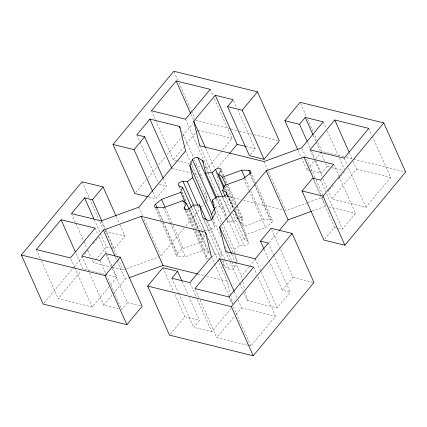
<?xml version="1.0" encoding="UTF-8"?>
<svg xmlns="http://www.w3.org/2000/svg" width="427" height="427" viewBox="0 0 427 427"><rect width="100%" height="100%" fill="white"/><g stroke="black" fill="none" stroke-linecap="round" stroke-linejoin="round"><path stroke-width="0.32" stroke-dasharray="2.13 1.6" d="M221.682 260.326L224.378 266.389L229.15 269.293A3.421 2.119 -24 0 0 234.508 267.339L237.193 261.719L235.208 253.601M208.654 258.757A3.421 2.119 -24 0 1 206.262 256.184L208.408 252.587L198.427 230.169M235.058 252.976L234.14 249.229A23.277 14.427 -24 0 0 239.59 245.231L244.009 245.584A3.421 2.119 -24 0 0 248.05 243.854A3.421 2.119 -24 0 0 247.761 241.058L244.356 239.488A23.277 14.427 -24 0 0 246.267 234.615L265.487 227.607L271.46 222.793A3.421 2.119 -24 0 0 270.606 219.313L263.448 219.286L244.228 226.289A23.277 14.427 -24 0 0 240.444 223.492L242.589 219.894A3.421 2.119 -24 0 0 241.575 217.364A3.421 2.119 -24 0 0 237.417 218.624L233.879 221.88A23.277 14.427 -24 0 0 227.527 222.179L216.735 197.941M44.05 303.058L73.786 267.211M74.213 266.699L82.283 256.969M84.407 254.407L89.078 248.776M93.326 243.652L98.423 237.508M135.743 192.524L146.36 179.719M148.062 177.669L156.981 166.914M158.679 164.87L165.479 156.672M167.176 154.627L182.468 136.192M182.895 135.679L193.089 123.387M109.002 286.8L92.248 306.997L58.2 298.617L81.237 270.841M176.516 160.643L173.303 159.847L183.775 147.224M184.197 146.723L195.507 133.085M195.924 132.578L197.183 131.068M112.061 267.286L93.348 262.68L95.034 260.646M95.456 260.139L106.419 246.923L94.282 219.654M111.266 248.114L114.297 248.861L124.946 236.019L119.555 223.903M148.89 196.991L155.892 198.715L166.546 185.873L163.306 178.603M110.678 284.777L116.961 277.203L112.104 266.299M205.424 167.758L207.357 168.227L232.069 138.433L213.452 96.625M118.53 308.79L103.734 305.15L112.605 294.459M113.027 293.947L125.276 279.183L128.367 278.052M217.69 167.774L229.091 154.024M184.074 228.109L160.744 256.237L143.75 218.064M185.772 226.064L199.772 209.187M201.469 207.143L204.437 203.562M204.864 203.049L206.134 201.517M206.561 201.005L207.41 199.98L205.045 190.309M112.354 268.759L127.459 302.69L121.743 309.58L105.827 273.835M250.227 154.691L255.127 148.783L237.86 110.006M170.373 334.149L184.768 316.791L174.515 293.771M309.271 170.405L306.714 169.775L315.185 159.57M315.606 159.057L321.536 151.911M231.162 308.305L211.733 331.726L193.725 327.296L199.441 320.405L189.193 297.379M309.906 170.565L321.392 173.389L327.109 166.498L325.758 163.466M242.701 281.254L241.442 276.098L249.08 266.891M249.501 266.379L255.442 259.221M269.015 242.856L278.772 231.092M329.489 189.769L334.133 184.17M338.36 179.078L344.696 171.44M247.623 345.235L216.783 337.645L234.375 316.434M236.051 314.416L241.495 307.851L237.988 299.973M372.312 136.261L390.652 177.461L365.939 207.255L331.891 198.875L356.604 169.081L352.558 159.992M244.196 293.328L247.436 300.597L277.112 307.904L290.184 292.143L282.306 290.205L292.959 277.363L279.738 247.676M324.723 239.072L334.554 227.217L320.255 195.107M338.189 228.114L342.433 229.155L355.499 213.399L339.043 176.436M248.263 345.39L250.83 346.025L275.548 316.231L257.203 275.025M211.877 257.049L214.973 254.204A23.277 14.427 -24 0 0 221.325 253.9L222.392 258.271M208.408 252.587A23.277 14.427 -24 0 1 204.624 249.79L185.398 256.792L178.24 256.766A3.421 2.119 -24 0 1 177.392 253.286L183.364 248.471L202.585 241.463A23.277 14.427 -24 0 1 204.496 236.59L202.067 231.14M112.707 267.441L123.029 269.981L126.12 268.855M126.739 268.631L159.506 256.691M307.499 202.756L285.855 210.644L264.276 162.169M308.118 202.531L323.575 196.9M312.222 211.055L325.822 206.097L321.777 197.007M204.127 230.505A3.421 2.119 -24 0 1 204.843 230.495L209.262 230.852A23.277 14.427 -24 0 1 214.712 226.849L213.03 219.98M195.635 120.313L230.399 128.869M231.044 129.029L236.836 130.454M239.414 131.089L251.647 134.099M254.22 134.729L278.041 140.59M343.847 156.789L321.958 151.398L314.405 134.436M346.425 157.419L405.65 171.996M198.021 130.054L232.069 138.433M356.604 169.081L390.652 177.461M246.123 146.568L255.127 148.783M327.109 166.498L329.681 167.133M332.254 167.763L342.545 170.298M177.157 160.798L189.364 163.803M190.01 163.963L193.863 164.907M194.504 165.068L200.93 166.647M171.739 168.179L190.447 172.78M194.322 173.736L198.838 174.846M199.484 175.006L201.416 175.481L202.521 179.991M329.052 206.887L355.499 213.399M226.07 195.929L240.855 199.569M243.427 200.199L282.642 209.854M159.276 184.085L166.546 185.873M334.554 227.217L337.586 227.965M105.218 231.162L124.946 236.019M292.959 277.363L313.962 282.535M106.419 246.923L110.662 247.964M197.712 273.979L204.138 275.559M206.711 276.194L227.281 281.254L230.436 294.155M104.754 274.198L82.913 268.823L75.899 253.072M105.4 274.358L116.961 277.203M241.495 307.851L275.548 316.231M127.459 302.69L142.138 306.303M184.768 316.791L199.441 320.405M198.929 230.174L201.09 235.021L204.496 236.59M216.195 198.907L219.702 206.785L224.474 209.694L226.305 217.183M368.8 128.383L372.04 135.653M349.59 153.33L352.286 159.388M344.087 158.177L347.327 165.446M348.405 167.87L365.939 207.255M323.266 121.85L326.233 128.516M327.312 130.94L338.371 155.78M339.449 158.203L344.306 169.113M333.652 164.32L338.776 175.833M300.645 103.531L306.581 116.865M307.664 119.288L313.327 132.012M313.349 135.594L320.362 151.35M320.634 151.953L324.68 161.043M307.632 142.49L310.061 147.939M311.411 150.971L314.646 158.241M315.724 160.664L321.392 173.389M310.039 149.797L313.813 158.278M314.896 160.701L321.91 176.458M322.988 178.881L327.573 189.182M327.845 189.785L331.891 198.875M320.581 180.077L325.705 191.59M326.783 194.013L342.433 229.155M301.996 148.425L305.502 156.303M306.581 158.727L314.945 177.509M316.023 179.932L322.764 195.08M313.952 179.436L320.698 194.584M312.703 178.139L319.988 194.498M298.083 150.389L301.051 157.056M301.323 157.659L306.714 169.775M233.815 100.916L236.782 107.583M250.772 171.729L272.351 220.199M250.644 174.478L254.689 183.567M254.962 184.17L270.606 219.313M249.608 173.714L254.193 184.016M254.465 184.624L271.46 222.793M210.217 89.355L213.185 96.022M271.647 229.496L279.471 247.068M245.376 178.689L249.694 188.382M250.772 190.805L263.448 219.286M243.636 178.529L248.76 190.042M249.032 190.65L265.487 227.607M268.332 243.064L273.456 254.577M273.728 255.181L290.184 292.143M264.233 249.608L268.818 259.91M269.09 260.518L282.306 290.205M221.506 170.448L236.878 204.987M237.15 205.59L242.814 218.314M220.738 170.816L226.401 183.541M227.479 185.964L236.115 205.355M236.382 205.958L242.589 219.894M226.155 185.692L235.325 206.294M236.403 208.718L244.228 226.289M174.056 71.843L177.829 80.324M178.913 82.747L191.323 110.62M191.59 111.223L194.829 118.498M224.682 186.14L234.396 207.954M234.663 208.557L246.267 234.615M224.794 188.35L226.145 191.381M227.762 195.016L233.697 208.344M234.781 210.767L240.444 223.492M227.751 195.096L233.686 208.429M234.765 210.853L248.525 241.751M227.26 195.011L233.468 208.947M233.734 209.55L247.761 241.058M191.002 114.303L193.703 120.361M224.202 188.937L225.008 190.752M227.169 195.598L233.372 209.534M233.644 210.143L237.417 218.624M255.261 258.821L277.112 307.904M205.862 148.505L215.037 169.108M225.472 197.071L231.674 211.007M232.752 213.431L244.356 239.488M223.091 197.642L229.833 212.79M230.105 213.393L233.879 221.88M199.719 145.746L211.317 171.798M222.157 196.505L229.443 212.865M230.521 215.288L244.009 245.584M253.697 267.153L256.931 274.422M185.505 119.149L207.357 168.227M205.051 166.066L218 195.15M218.266 195.758L224.474 209.694M217.738 196.148L226.913 216.751M227.18 217.359L239.59 245.231M181.454 130.641L193.324 157.301M194.402 159.725L201.416 175.481M213.906 203.786L222.27 222.568M222.542 223.177L234.14 249.229M215.341 212.635L220.471 224.148M221.549 226.572L233.147 252.629M233.42 253.232L237.193 261.719M231.733 254.284L234.967 261.554M235.24 262.162L241.442 276.098M185.558 150.902L190.415 161.812M190.682 162.415L207.41 199.98M212.657 218.261L221.021 237.044M225.339 246.742L227.223 250.98M227.495 251.588L234.508 267.339M211.744 220.183L214.712 226.849M225.584 251.519L239.611 283.026M239.883 283.635L243.118 290.904M207.298 220.215L224.565 258.992M224.837 259.6L229.15 269.293M206.759 221.181L221.325 253.9M198.197 206.006L199.548 209.038M204.133 219.339L209.262 230.852M202.798 217.914L220.604 257.903M234.482 292.095L236.91 297.55M194.05 206.262L204.843 230.495M151.452 110.769L155.497 119.859M155.77 120.467L173.303 159.847M207.052 235.811L227.281 281.254M193.121 205.12L204.72 231.178M207.687 237.839L214.973 254.204M191.819 208.114L201.8 230.532M211.424 256.68L228.691 295.457M228.957 296.066L232.464 303.939M189.583 208.376L199.025 229.582M199.292 230.19L210.356 255.031M228.979 296.946L232.219 304.216M233.297 306.639L250.83 346.025M179.239 185.942L180.856 189.577M181.934 192.001L186.519 202.302M189.759 209.572L198.662 229.566M178.748 185.852L180.365 189.487M181.443 191.91L185.489 201M189.268 209.481L198.155 229.561M188.83 210.564L196.922 228.739M198 231.167L202.585 241.463M183.85 203.135L184.661 204.955M187.09 210.404L204.624 249.79M186.033 210.741L193.853 228.312M194.931 230.735L206.262 256.184M185.265 211.109L192.817 228.071M193.089 228.68L206.038 257.764M136.816 134.857L139.784 141.524M140.056 142.127L157.857 182.115M165.292 207.874L172.033 223.022M173.111 225.445L183.364 248.471M163.552 207.714L170.293 222.862M170.565 223.47L185.398 256.792M152.925 192.049L155.892 198.715M195.203 289.17L198.977 297.656M200.055 300.08L216.783 337.645M157.43 208.445L177.392 253.286M190.154 283.256L196.356 297.192M197.439 299.615L211.733 331.726M156.394 207.687L162.057 220.412M163.135 222.835L178.24 256.766M155.455 208.616L176.5 255.88M182.18 281.628L188.115 294.956M171.873 278.217L178.347 292.757M178.619 293.365L193.725 327.296M138.892 207.159L142.671 215.64M162.917 267.713L173.437 291.342M116.315 216.628L119.282 223.294M102.16 221.592L105.122 228.258M105.394 228.867L114.297 248.861M101.178 220.903L104.684 228.781M104.951 229.39L116.555 255.442M116.822 256.045L117.9 258.468M118.172 259.077L123.029 269.981M82.096 181.774L89.382 198.133M89.649 198.736L98.824 219.339M99.902 221.762L103.137 229.032M115.562 257.369L116.913 260.395M117.185 261.004L125.276 279.183M95.109 228.125L98.077 234.791M99.155 237.215L106.168 252.965M106.44 253.574L111.837 265.69M106.147 254.823L111.276 266.336M99.891 260.502L105.56 273.227M71.501 213.601L83.639 240.865M83.905 241.474L86.873 248.14M87.957 250.564L90.924 257.225M92.002 259.648L93.348 262.68M81.883 256.072L88.357 270.611M89.435 273.034L103.734 305.15M70.935 259.13L74.442 267.008M74.714 267.612L92.248 306.997M36.348 249.539L40.394 258.629M41.472 261.052L58.2 298.617M216.051 172.257L219.99 188.376M242.862 281.9L244.596 288.994M245.226 291.572L247.436 300.597M226.913 219.681L227.527 222.179M223.006 260.769L224.378 266.389M230.596 294.795L232.646 303.181M214.936 207.976A3.421 2.119 -24 0 1 219.702 206.785M201.09 235.021A3.421 2.119 -24 0 1 200.797 232.224"/><path stroke-width="0.64" d="M211.472 219.579L192.86 177.771L189.807 165.281L192.492 159.661A3.421 2.119 -24 0 1 197.85 157.707L202.622 160.611L203.428 162.431M212.726 218.731L211.659 214.365L214.343 208.739A3.421 2.119 -24 0 1 214.6 208.349M206.22 219.969L199.473 204.821A23.277 14.427 -24 0 1 193.121 205.12L189.583 208.376A3.421 2.119 -24 0 1 185.425 209.636A3.421 2.119 -24 0 1 184.411 207.106L186.556 203.508A23.277 14.427 -24 0 1 182.772 200.711L163.552 207.714L156.394 207.687A3.421 2.119 -24 0 1 155.54 204.207L161.513 199.393L180.733 192.385A23.277 14.427 -24 0 1 182.644 187.512L179.239 185.942A3.421 2.119 -24 0 1 178.95 183.146A3.421 2.119 -24 0 1 182.991 181.416L187.41 181.769A23.277 14.427 -24 0 1 192.86 177.771M224.255 187.138L218.592 174.413L220.738 170.816A3.421 2.119 -24 0 0 219.724 168.286A3.421 2.119 -24 0 0 215.566 169.546L212.027 172.796A23.277 14.427 -24 0 0 205.675 173.1L202.622 160.611M206.513 234.599L205.435 232.176L141.145 216.356L103.425 230.1L81.883 256.072L99.891 260.502L105.608 253.611L120.286 257.225L142.138 306.303L126.894 324.68L43.202 304.083L21.35 255.004L82.096 181.774L103.099 186.941L116.048 216.025M148.254 196.836L134.889 193.548L113.038 144.465L173.784 71.234L257.476 91.832L279.327 140.91L264.083 159.287L249.411 155.674L227.559 106.595L233.275 99.704L215.267 95.274L193.725 121.241L199.719 145.746L264.003 161.566L301.724 147.817L323.266 121.85L305.257 117.42L299.541 124.31L307.093 141.273M61.061 219.745L36.348 249.539L70.396 257.919L95.109 228.125L61.061 219.745L75.36 251.855M176.17 80.975L151.452 110.769L185.505 119.149L210.217 89.355L176.17 80.975L190.736 113.694M101.888 220.989L92.445 199.783L84.567 197.845L71.501 213.601L101.178 220.903L138.892 207.159L185.558 150.902L179.564 126.403L149.888 119.096L136.816 134.857L144.694 136.795L163.039 177.995M92.445 199.783L103.099 186.941M152.658 191.445L134.041 149.637L144.694 136.795M126.894 324.68L105.042 275.602L120.286 257.225M264.083 159.287L242.232 110.209L257.476 91.832M229.512 153.517L237.118 144.353L215.267 95.274M263.961 249.005L260.454 241.127L271.108 228.285L292.111 233.452L313.962 282.535L253.216 355.766L169.524 335.168L147.673 286.09L162.917 267.713L177.589 271.326L181.907 281.019M297.811 149.781L284.862 120.697L300.106 102.32L383.798 122.917L405.65 171.996L344.904 245.226L323.901 240.059L302.054 190.981L312.703 178.139L320.581 180.077L333.652 164.32L303.971 157.019L266.256 170.763L219.59 227.02L225.584 251.519L255.261 258.821L268.332 243.064L260.454 241.127M177.589 271.326L171.873 278.217L189.882 282.647L211.424 256.68L205.435 232.176M219.643 258.773L194.931 288.567L228.979 296.946L253.697 267.153L219.643 258.773L234.215 291.492M334.752 120.003L310.039 149.797L344.087 158.177L368.8 128.383L334.752 120.003L349.051 152.119M279.199 230.58L288.108 219.841L311.603 211.28M253.216 355.766L231.365 306.687L292.111 233.452M344.904 245.226L323.052 196.148L383.798 122.917M218.592 174.413A23.277 14.427 -24 0 1 222.376 177.21L241.602 170.208L248.76 170.234L250.377 173.869M128.986 277.828L162.997 265.434L197.712 273.979M227.559 106.595L242.232 110.209M284.862 120.697L299.541 124.31M237.118 144.353L245.477 146.408M113.038 144.465L134.041 149.637M302.054 190.981L323.052 196.148M21.35 255.004L105.042 275.602M147.673 286.09L231.365 306.687M248.76 170.234A3.421 2.119 -24 0 1 249.608 173.714L243.636 178.529L224.415 185.537A23.277 14.427 -24 0 1 222.504 190.41L225.91 191.979L226.993 194.402M305.257 117.42L313.082 134.991M303.971 157.019L313.685 178.828M266.256 170.763L288.108 219.841M241.602 170.208L245.109 178.08M222.376 177.21L225.883 185.088M215.566 169.546L223.929 188.328M193.725 121.241L205.323 147.294M222.504 190.41L225.2 196.468M212.027 172.796L222.552 196.431M205.675 173.1L216.462 197.338M197.85 157.707L215.923 198.304M179.564 126.403L180.375 128.217M225.91 191.979A3.421 2.119 -24 0 1 226.203 194.776A3.421 2.119 -24 0 1 222.157 196.505L217.738 196.148A23.277 14.427 -24 0 1 212.288 200.151L213.367 202.574M192.492 159.661L214.343 208.739M219.59 227.02L231.461 253.675M189.807 165.281L211.659 214.365M187.41 181.769L197.931 205.403M182.991 181.416L193.511 205.051M182.644 187.512L191.547 207.511M149.888 119.096L171.739 168.179M186.556 203.508L188.985 208.958M180.733 192.385L185.59 203.295M182.772 200.711L183.311 201.923M184.411 207.106L185.761 210.132M161.513 199.393L165.019 207.266M155.54 204.207L157.157 207.842M141.145 216.356L162.997 265.434M103.425 230.1L115.023 256.157M84.567 197.845L94.009 219.051M212.288 200.151L215.341 212.635L212.657 218.261A3.421 2.119 -24 0 1 207.298 220.215L202.526 217.306L199.473 204.821"/></g></svg>
